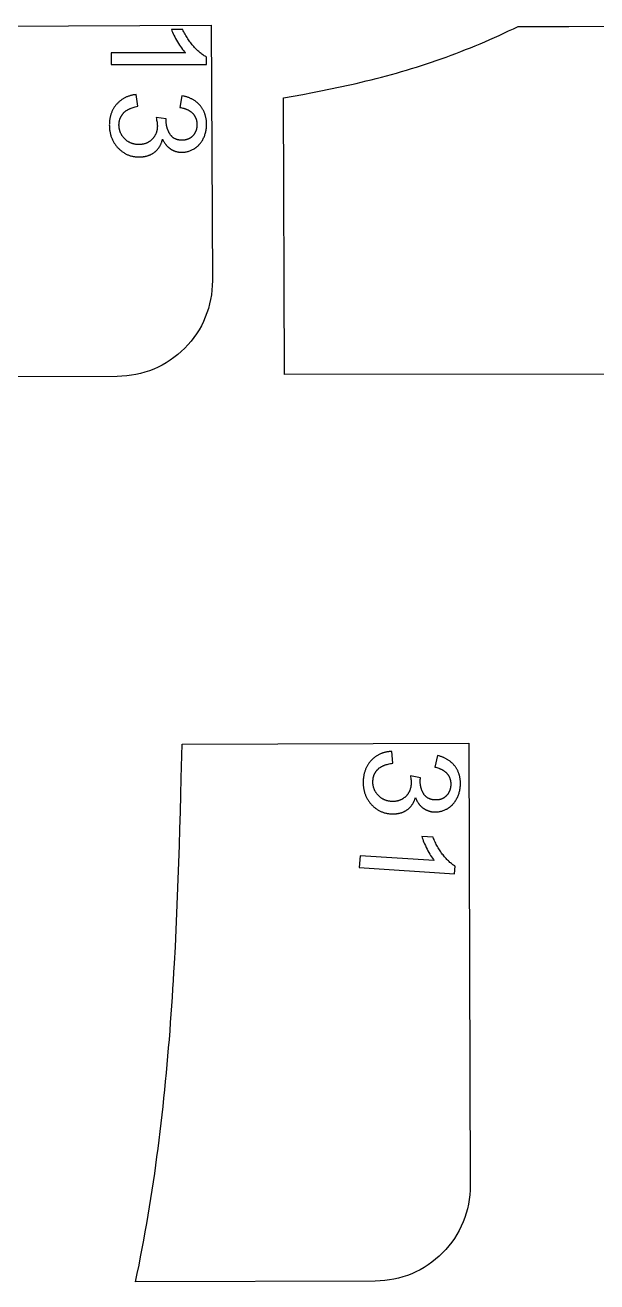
# Model space of a CAD drawing. Extents: x -8894 to -3022, y 6798 to 8329.
# Drawn here: x -8067 to -7767, y 7670 to 8329 of the extents above; entities that cross this region are included whole.
import ezdxf

# ---------------------------------------------------------------- set-up
doc = ezdxf.new("R2010")
doc.units = 0
doc.layers.add('LAYER_03', color=7, linetype='CONTINUOUS')
doc.layers.add('STEVILKE', color=7, linetype='CONTINUOUS')

msp = doc.modelspace()

# ---------------------------------------------------------------- linework, layer by layer
at = {"layer": 'LAYER_03'}
msp.add_lwpolyline([(-8119.71, 8328.63), (-7969.71, 8329.28), (-7969.13, 8195.21, -0.415313), (-8019.1, 8144.99), (-8418.91, 8144.76)], format="xyb", dxfattribs=at)
msp.add_lwpolyline([(-7681.41, 8146.07), (-7931.23, 8145.9), (-7931.86, 8291.16), (-7926.73, 8292.04), (-7921.61, 8292.96), (-7916.5, 8293.92), (-7913.94, 8294.41), (-7911.39, 8294.91), (-7908.84, 8295.43), (-7906.3, 8295.95), (-7903.76, 8296.48), (-7901.21, 8297.03), (-7898.68, 8297.59), (-7896.14, 8298.16), (-7893.61, 8298.74), (-7891.08, 8299.34), (-7888.41, 8299.98), (-7885.75, 8300.63), (-7883.09, 8301.3), (-7880.43, 8301.99), (-7877.78, 8302.7), (-7875.13, 8303.42), (-7872.49, 8304.15), (-7869.85, 8304.91), (-7867.22, 8305.68), (-7864.59, 8306.47), (-7861.97, 8307.28), (-7859.36, 8308.11), (-7856.75, 8308.95), (-7854.15, 8309.82), (-7851.56, 8310.7), (-7848.98, 8311.61), (-7846.4, 8312.53), (-7843.83, 8313.48), (-7841.27, 8314.44), (-7838.72, 8315.42), (-7836.17, 8316.42), (-7833.63, 8317.44), (-7831.1, 8318.47), (-7828.58, 8319.53), (-7826.06, 8320.6), (-7823.55, 8321.69), (-7821.05, 8322.8), (-7818.55, 8323.92), (-7816.06, 8325.07), (-7813.58, 8326.23), (-7811.11, 8327.41), (-7808.64, 8328.61), (-7782.02, 8328.63), (-7632.02, 8329.28)], dxfattribs=at)
msp.add_lwpolyline([(-7883.61, 7670.31), (-8009.46, 7669.89), (-8008.55, 7674.25), (-8007.66, 7678.62), (-8006.8, 7682.98), (-8005.96, 7687.35), (-8005.14, 7691.72), (-8004.35, 7696.09), (-8003.58, 7700.46), (-8002.84, 7704.84), (-8002.12, 7709.22), (-8001.42, 7713.6), (-8000.74, 7717.98), (-8000.08, 7722.36), (-7999.44, 7726.75), (-7998.83, 7731.13), (-7998.23, 7735.52), (-7997.65, 7739.91), (-7997.09, 7744.31), (-7996.55, 7748.7), (-7996.03, 7753.1), (-7995.53, 7757.49), (-7995.04, 7761.89), (-7994.58, 7766.29), (-7994.12, 7770.69), (-7993.69, 7775.09), (-7993.27, 7779.5), (-7992.86, 7783.9), (-7992.47, 7788.31), (-7992.1, 7792.72), (-7991.74, 7797.13), (-7991.39, 7801.54), (-7991.06, 7805.95), (-7990.74, 7810.36), (-7990.43, 7814.78), (-7990.13, 7819.19), (-7989.85, 7823.61), (-7989.57, 7828.03), (-7989.31, 7832.44), (-7989.06, 7836.86), (-7988.59, 7845.7), (-7988.15, 7854.55), (-7987.76, 7863.39), (-7987.39, 7872.24), (-7987.05, 7881.1), (-7986.74, 7889.95), (-7986.45, 7898.81), (-7986.18, 7907.67), (-7985.93, 7916.53), (-7985.69, 7925.39), (-7985.47, 7934.25), (-7985.03, 7951.97), (-7834.56, 7952.48), (-7833.78, 7720.48, -0.414214)], format="xyb", close=True, dxfattribs=at)
at = {"layer": 'STEVILKE'}
for points in [[(-7983.28, 8314.71), (-8022.37, 8314.71), (-8022.37, 8308.58), (-7972.2, 8308.58), (-7972.2, 8312.53), (-7972.61, 8312.74), (-7973.01, 8312.97), (-7973.42, 8313.21), (-7973.83, 8313.48), (-7974.24, 8313.75), (-7974.66, 8314.05), (-7975.07, 8314.37), (-7975.49, 8314.7), (-7975.91, 8315.05), (-7976.33, 8315.41), (-7976.75, 8315.8), (-7977.17, 8316.2), (-7977.6, 8316.62), (-7978.02, 8317.06), (-7978.45, 8317.51), (-7978.88, 8317.99), (-7979.31, 8318.47), (-7979.73, 8318.97), (-7980.14, 8319.48), (-7980.54, 8319.99), (-7980.93, 8320.52), (-7981.32, 8321.06), (-7981.7, 8321.6), (-7982.07, 8322.16), (-7982.43, 8322.73), (-7982.78, 8323.31), (-7983.13, 8323.89), (-7983.47, 8324.49), (-7983.8, 8325.1), (-7984.12, 8325.72), (-7984.44, 8326.35), (-7984.74, 8326.98), (-7990.67, 8326.98), (-7990.39, 8326.26), (-7990.08, 8325.51), (-7989.73, 8324.73), (-7989.35, 8323.94), (-7988.94, 8323.12), (-7988.49, 8322.28), (-7988.02, 8321.41), (-7987.5, 8320.53), (-7986.98, 8319.65), (-7986.45, 8318.81), (-7985.92, 8318.02), (-7985.39, 8317.28), (-7984.86, 8316.57), (-7984.33, 8315.91), (-7983.81, 8315.29), (-7983.54, 8315)], [(-8009.18, 8292.83), (-8009.57, 8292.79), (-8009.95, 8292.74), (-8010.33, 8292.69), (-8010.7, 8292.62), (-8011.07, 8292.55), (-8011.44, 8292.47), (-8011.8, 8292.39), (-8012.15, 8292.29), (-8012.51, 8292.19), (-8012.85, 8292.09), (-8013.19, 8291.97), (-8013.53, 8291.85), (-8013.87, 8291.72), (-8014.19, 8291.58), (-8014.52, 8291.44), (-8014.84, 8291.29), (-8015.15, 8291.13), (-8015.46, 8290.96), (-8015.77, 8290.79), (-8016.07, 8290.61), (-8016.37, 8290.42), (-8016.66, 8290.23), (-8016.95, 8290.02), (-8017.23, 8289.81), (-8017.51, 8289.6), (-8017.79, 8289.37), (-8018.06, 8289.14), (-8018.32, 8288.9), (-8018.58, 8288.66), (-8018.84, 8288.4), (-8019.09, 8288.14), (-8019.34, 8287.87), (-8019.58, 8287.6), (-8019.81, 8287.32), (-8020.04, 8287.04), (-8020.26, 8286.75), (-8020.47, 8286.46), (-8020.67, 8286.17), (-8020.86, 8285.87), (-8021.05, 8285.56), (-8021.23, 8285.25), (-8021.4, 8284.94), (-8021.57, 8284.62), (-8021.73, 8284.3), (-8021.88, 8283.98), (-8022.02, 8283.64), (-8022.15, 8283.31), (-8022.28, 8282.97), (-8022.4, 8282.63), (-8022.51, 8282.28), (-8022.61, 8281.93), (-8022.71, 8281.57), (-8022.79, 8281.21), (-8022.87, 8280.84), (-8022.95, 8280.47), (-8023.01, 8280.1), (-8023.07, 8279.72), (-8023.12, 8279.34), (-8023.16, 8278.95), (-8023.2, 8278.56), (-8023.22, 8278.16), (-8023.24, 8277.76), (-8023.25, 8277.36), (-8023.26, 8276.95), (-8023.25, 8276.5), (-8023.24, 8276.05), (-8023.22, 8275.61), (-8023.19, 8275.17), (-8023.15, 8274.73), (-8023.1, 8274.3), (-8023.04, 8273.88), (-8022.97, 8273.46), (-8022.9, 8273.05), (-8022.81, 8272.64), (-8022.72, 8272.23), (-8022.62, 8271.84), (-8022.51, 8271.44), (-8022.39, 8271.05), (-8022.26, 8270.67), (-8022.12, 8270.29), (-8021.97, 8269.91), (-8021.82, 8269.54), (-8021.65, 8269.18), (-8021.48, 8268.82), (-8021.3, 8268.46), (-8021.11, 8268.11), (-8020.91, 8267.77), (-8020.7, 8267.43), (-8020.48, 8267.09), (-8020.25, 8266.76), (-8020.02, 8266.44), (-8019.77, 8266.12), (-8019.52, 8265.8), (-8019.26, 8265.49), (-8018.99, 8265.19), (-8018.71, 8264.89), (-8018.42, 8264.59), (-8018.13, 8264.31), (-8017.84, 8264.03), (-8017.54, 8263.77), (-8017.24, 8263.51), (-8016.93, 8263.26), (-8016.62, 8263.03), (-8016.31, 8262.8), (-8015.99, 8262.58), (-8015.67, 8262.37), (-8015.34, 8262.17), (-8015.01, 8261.98), (-8014.68, 8261.8), (-8014.34, 8261.62), (-8014, 8261.46), (-8013.66, 8261.31), (-8013.31, 8261.16), (-8012.96, 8261.03), (-8012.6, 8260.9), (-8012.24, 8260.78), (-8011.88, 8260.68), (-8011.51, 8260.58), (-8011.14, 8260.49), (-8010.76, 8260.41), (-8010.38, 8260.34), (-8010, 8260.28), (-8009.61, 8260.23), (-8009.22, 8260.19), (-8008.82, 8260.16), (-8008.42, 8260.13), (-8008.02, 8260.12), (-8007.61, 8260.11), (-8007.01, 8260.12), (-8006.43, 8260.15), (-8006.14, 8260.17), (-8005.85, 8260.2), (-8005.57, 8260.23), (-8005.29, 8260.27), (-8005.02, 8260.31), (-8004.75, 8260.35), (-8004.48, 8260.4), (-8004.21, 8260.46), (-8003.95, 8260.52), (-8003.69, 8260.58), (-8003.43, 8260.65), (-8003.18, 8260.73), (-8002.93, 8260.81), (-8002.68, 8260.89), (-8002.44, 8260.98), (-8002.2, 8261.07), (-8001.96, 8261.17), (-8001.72, 8261.27), (-8001.49, 8261.38), (-8001.26, 8261.49), (-8001.04, 8261.61), (-8000.82, 8261.73), (-8000.6, 8261.86), (-8000.38, 8261.99), (-8000.17, 8262.13), (-7999.96, 8262.27), (-7999.75, 8262.42), (-7999.55, 8262.57), (-7999.35, 8262.72), (-7999.16, 8262.88), (-7998.97, 8263.05), (-7998.78, 8263.21), (-7998.6, 8263.38), (-7998.42, 8263.56), (-7998.25, 8263.74), (-7998.08, 8263.92), (-7997.91, 8264.1), (-7997.75, 8264.29), (-7997.6, 8264.49), (-7997.45, 8264.69), (-7997.3, 8264.89), (-7997.15, 8265.09), (-7997.02, 8265.3), (-7996.88, 8265.52), (-7996.75, 8265.73), (-7996.62, 8265.95), (-7996.5, 8266.18), (-7996.38, 8266.41), (-7996.27, 8266.64), (-7996.16, 8266.88), (-7996.06, 8267.12), (-7995.96, 8267.36), (-7995.86, 8267.61), (-7995.77, 8267.86), (-7995.68, 8268.12), (-7995.6, 8268.38), (-7995.52, 8268.64), (-7995.45, 8268.91), (-7995.37, 8269.18), (-7995.31, 8269.45), (-7995.11, 8269.03), (-7994.9, 8268.63), (-7994.68, 8268.23), (-7994.46, 8267.85), (-7994.22, 8267.49), (-7993.98, 8267.13), (-7993.73, 8266.79), (-7993.6, 8266.62), (-7993.47, 8266.46), (-7993.34, 8266.3), (-7993.2, 8266.15), (-7993.06, 8265.99), (-7992.92, 8265.84), (-7992.78, 8265.7), (-7992.64, 8265.56), (-7992.49, 8265.42), (-7992.34, 8265.28), (-7992.19, 8265.15), (-7992.04, 8265.02), (-7991.89, 8264.89), (-7991.73, 8264.77), (-7991.57, 8264.65), (-7991.41, 8264.53), (-7991.25, 8264.42), (-7991.08, 8264.31), (-7990.92, 8264.2), (-7990.75, 8264.1), (-7990.58, 8264), (-7990.41, 8263.9), (-7990.24, 8263.81), (-7990.07, 8263.72), (-7989.89, 8263.63), (-7989.72, 8263.55), (-7989.54, 8263.47), (-7989.36, 8263.39), (-7989.19, 8263.32), (-7989.01, 8263.25), (-7988.83, 8263.18), (-7988.65, 8263.12), (-7988.46, 8263.06), (-7988.28, 8263), (-7988.09, 8262.95), (-7987.91, 8262.9), (-7987.72, 8262.85), (-7987.53, 8262.81), (-7987.34, 8262.77), (-7987.15, 8262.74), (-7986.96, 8262.71), (-7986.77, 8262.68), (-7986.57, 8262.65), (-7986.38, 8262.63), (-7986.18, 8262.61), (-7985.99, 8262.59), (-7985.59, 8262.57), (-7985.19, 8262.57), (-7984.76, 8262.57), (-7984.34, 8262.6), (-7983.92, 8262.63), (-7983.51, 8262.68), (-7983.09, 8262.75), (-7982.68, 8262.82), (-7982.28, 8262.92), (-7981.87, 8263.02), (-7981.47, 8263.14), (-7981.07, 8263.28), (-7980.68, 8263.43), (-7980.28, 8263.59), (-7979.9, 8263.77), (-7979.51, 8263.96), (-7979.12, 8264.17), (-7978.74, 8264.39), (-7978.56, 8264.51), (-7978.37, 8264.63), (-7978.19, 8264.75), (-7978.01, 8264.87), (-7977.83, 8265), (-7977.65, 8265.13), (-7977.48, 8265.27), (-7977.31, 8265.4), (-7977.14, 8265.54), (-7976.97, 8265.69), (-7976.81, 8265.84), (-7976.65, 8265.99), (-7976.49, 8266.14), (-7976.33, 8266.3), (-7976.18, 8266.46), (-7976.03, 8266.62), (-7975.88, 8266.79), (-7975.74, 8266.95), (-7975.59, 8267.13), (-7975.45, 8267.3), (-7975.18, 8267.66), (-7974.91, 8268.04), (-7974.66, 8268.42), (-7974.41, 8268.82), (-7974.18, 8269.23), (-7973.96, 8269.66), (-7973.74, 8270.09), (-7973.54, 8270.53), (-7973.36, 8270.97), (-7973.19, 8271.42), (-7973.03, 8271.87), (-7972.89, 8272.33), (-7972.76, 8272.79), (-7972.64, 8273.26), (-7972.54, 8273.73), (-7972.45, 8274.21), (-7972.37, 8274.7), (-7972.31, 8275.18), (-7972.26, 8275.68), (-7972.23, 8276.18), (-7972.21, 8276.68), (-7972.2, 8277.19), (-7972.2, 8277.56), (-7972.21, 8277.92), (-7972.23, 8278.28), (-7972.25, 8278.64), (-7972.28, 8279), (-7972.32, 8279.35), (-7972.36, 8279.69), (-7972.41, 8280.03), (-7972.47, 8280.37), (-7972.53, 8280.71), (-7972.6, 8281.04), (-7972.68, 8281.36), (-7972.76, 8281.69), (-7972.85, 8282.01), (-7972.95, 8282.32), (-7973.05, 8282.63), (-7973.16, 8282.94), (-7973.27, 8283.25), (-7973.4, 8283.55), (-7973.53, 8283.84), (-7973.66, 8284.14), (-7973.8, 8284.43), (-7973.95, 8284.71), (-7974.11, 8284.99), (-7974.27, 8285.27), (-7974.44, 8285.54), (-7974.61, 8285.81), (-7974.8, 8286.08), (-7974.99, 8286.34), (-7975.18, 8286.6), (-7975.38, 8286.86), (-7975.59, 8287.11), (-7975.81, 8287.35), (-7976.03, 8287.59), (-7976.25, 8287.83), (-7976.48, 8288.06), (-7976.72, 8288.28), (-7976.96, 8288.5), (-7977.21, 8288.72), (-7977.46, 8288.92), (-7977.72, 8289.12), (-7977.98, 8289.32), (-7978.25, 8289.51), (-7978.53, 8289.7), (-7978.81, 8289.88), (-7979.09, 8290.05), (-7979.38, 8290.22), (-7979.68, 8290.38), (-7979.98, 8290.54), (-7980.29, 8290.69), (-7980.6, 8290.83), (-7980.92, 8290.97), (-7981.24, 8291.11), (-7981.57, 8291.24), (-7981.9, 8291.36), (-7982.24, 8291.48), (-7982.59, 8291.59), (-7982.94, 8291.7), (-7983.29, 8291.8), (-7983.65, 8291.89), (-7984.02, 8291.98), (-7984.39, 8292.07), (-7985.15, 8292.22), (-7986.24, 8286.09), (-7985.69, 8285.99), (-7985.15, 8285.89), (-7984.63, 8285.77), (-7984.13, 8285.64), (-7983.89, 8285.57), (-7983.65, 8285.49), (-7983.42, 8285.42), (-7983.18, 8285.33), (-7982.96, 8285.25), (-7982.74, 8285.16), (-7982.52, 8285.07), (-7982.31, 8284.98), (-7982.1, 8284.88), (-7981.89, 8284.78), (-7981.69, 8284.67), (-7981.5, 8284.57), (-7981.31, 8284.46), (-7981.12, 8284.34), (-7980.94, 8284.22), (-7980.76, 8284.1), (-7980.59, 8283.98), (-7980.42, 8283.85), (-7980.25, 8283.72), (-7980.09, 8283.59), (-7979.94, 8283.45), (-7979.78, 8283.31), (-7979.64, 8283.17), (-7979.49, 8283.02), (-7979.36, 8282.87), (-7979.22, 8282.71), (-7979.09, 8282.56), (-7978.97, 8282.4), (-7978.85, 8282.24), (-7978.73, 8282.08), (-7978.62, 8281.92), (-7978.51, 8281.75), (-7978.41, 8281.58), (-7978.31, 8281.41), (-7978.21, 8281.24), (-7978.12, 8281.06), (-7978.04, 8280.88), (-7977.96, 8280.7), (-7977.88, 8280.52), (-7977.81, 8280.33), (-7977.74, 8280.15), (-7977.68, 8279.96), (-7977.62, 8279.76), (-7977.56, 8279.57), (-7977.51, 8279.37), (-7977.46, 8279.17), (-7977.42, 8278.97), (-7977.39, 8278.77), (-7977.35, 8278.56), (-7977.32, 8278.35), (-7977.3, 8278.14), (-7977.28, 8277.93), (-7977.26, 8277.71), (-7977.25, 8277.5), (-7977.25, 8277.28), (-7977.24, 8277.05), (-7977.25, 8276.83), (-7977.25, 8276.61), (-7977.26, 8276.39), (-7977.28, 8276.17), (-7977.3, 8275.96), (-7977.32, 8275.74), (-7977.35, 8275.54), (-7977.38, 8275.33), (-7977.42, 8275.13), (-7977.46, 8274.92), (-7977.51, 8274.73), (-7977.56, 8274.53), (-7977.61, 8274.34), (-7977.67, 8274.15), (-7977.73, 8273.96), (-7977.8, 8273.77), (-7977.87, 8273.59), (-7977.95, 8273.41), (-7978.03, 8273.23), (-7978.11, 8273.06), (-7978.2, 8272.88), (-7978.29, 8272.71), (-7978.39, 8272.55), (-7978.49, 8272.38), (-7978.6, 8272.22), (-7978.71, 8272.06), (-7978.82, 8271.9), (-7978.94, 8271.75), (-7979.06, 8271.6), (-7979.19, 8271.45), (-7979.32, 8271.3), (-7979.46, 8271.16), (-7979.6, 8271.02), (-7979.74, 8270.88), (-7979.89, 8270.75), (-7980.03, 8270.62), (-7980.18, 8270.5), (-7980.33, 8270.38), (-7980.48, 8270.27), (-7980.64, 8270.16), (-7980.8, 8270.05), (-7980.96, 8269.95), (-7981.12, 8269.86), (-7981.28, 8269.77), (-7981.45, 8269.68), (-7981.62, 8269.6), (-7981.79, 8269.52), (-7981.97, 8269.44), (-7982.14, 8269.37), (-7982.32, 8269.31), (-7982.5, 8269.25), (-7982.68, 8269.19), (-7982.87, 8269.14), (-7983.05, 8269.1), (-7983.24, 8269.05), (-7983.44, 8269.02), (-7983.63, 8268.98), (-7983.83, 8268.95), (-7984.02, 8268.93), (-7984.22, 8268.91), (-7984.43, 8268.89), (-7984.63, 8268.88), (-7984.84, 8268.88), (-7985.05, 8268.87), (-7985.31, 8268.88), (-7985.57, 8268.89), (-7985.83, 8268.9), (-7986.08, 8268.92), (-7986.33, 8268.95), (-7986.57, 8268.98), (-7986.81, 8269.02), (-7987.04, 8269.07), (-7987.27, 8269.12), (-7987.5, 8269.18), (-7987.72, 8269.24), (-7987.93, 8269.31), (-7988.15, 8269.39), (-7988.35, 8269.47), (-7988.56, 8269.56), (-7988.76, 8269.66), (-7988.95, 8269.76), (-7989.14, 8269.87), (-7989.33, 8269.98), (-7989.51, 8270.1), (-7989.69, 8270.22), (-7989.86, 8270.36), (-7990.03, 8270.49), (-7990.19, 8270.64), (-7990.35, 8270.79), (-7990.51, 8270.94), (-7990.66, 8271.11), (-7990.81, 8271.27), (-7990.95, 8271.45), (-7991.09, 8271.63), (-7991.23, 8271.82), (-7991.36, 8272.01), (-7991.48, 8272.21), (-7991.6, 8272.4), (-7991.72, 8272.6), (-7991.83, 8272.8), (-7991.94, 8273.01), (-7992.05, 8273.21), (-7992.15, 8273.42), (-7992.25, 8273.63), (-7992.34, 8273.83), (-7992.43, 8274.05), (-7992.52, 8274.26), (-7992.6, 8274.47), (-7992.68, 8274.69), (-7992.75, 8274.9), (-7992.82, 8275.12), (-7992.89, 8275.34), (-7992.95, 8275.56), (-7993.01, 8275.78), (-7993.06, 8276.01), (-7993.11, 8276.23), (-7993.16, 8276.46), (-7993.2, 8276.69), (-7993.24, 8276.92), (-7993.27, 8277.15), (-7993.3, 8277.39), (-7993.33, 8277.62), (-7993.37, 8278.1), (-7993.39, 8278.58), (-7993.4, 8279.06), (-7993.4, 8279.16), (-7993.4, 8279.27), (-7993.38, 8279.5), (-7993.36, 8279.76), (-7993.33, 8280.05), (-7998.72, 8280.73), (-7998.56, 8280.1), (-7998.42, 8279.49), (-7998.3, 8278.91), (-7998.21, 8278.36), (-7998.13, 8277.83), (-7998.1, 8277.58), (-7998.08, 8277.33), (-7998.06, 8277.09), (-7998.05, 8276.85), (-7998.04, 8276.63), (-7998.04, 8276.41), (-7998.04, 8276.14), (-7998.05, 8275.88), (-7998.06, 8275.62), (-7998.08, 8275.36), (-7998.1, 8275.11), (-7998.13, 8274.86), (-7998.17, 8274.61), (-7998.21, 8274.37), (-7998.25, 8274.13), (-7998.3, 8273.89), (-7998.36, 8273.65), (-7998.42, 8273.42), (-7998.49, 8273.19), (-7998.56, 8272.96), (-7998.64, 8272.74), (-7998.72, 8272.52), (-7998.81, 8272.3), (-7998.9, 8272.09), (-7999, 8271.87), (-7999.11, 8271.67), (-7999.22, 8271.46), (-7999.33, 8271.26), (-7999.45, 8271.06), (-7999.58, 8270.86), (-7999.71, 8270.66), (-7999.85, 8270.47), (-7999.99, 8270.28), (-8000.14, 8270.1), (-8000.29, 8269.92), (-8000.45, 8269.74), (-8000.61, 8269.56), (-8000.78, 8269.38), (-8000.95, 8269.21), (-8001.13, 8269.05), (-8001.31, 8268.89), (-8001.49, 8268.74), (-8001.67, 8268.59), (-8001.86, 8268.45), (-8002.05, 8268.31), (-8002.24, 8268.18), (-8002.44, 8268.05), (-8002.64, 8267.93), (-8002.84, 8267.81), (-8003.05, 8267.7), (-8003.25, 8267.6), (-8003.46, 8267.5), (-8003.68, 8267.4), (-8003.89, 8267.31), (-8004.11, 8267.23), (-8004.33, 8267.15), (-8004.56, 8267.08), (-8004.79, 8267.01), (-8005.02, 8266.95), (-8005.25, 8266.89), (-8005.49, 8266.84), (-8005.73, 8266.8), (-8005.97, 8266.76), (-8006.22, 8266.72), (-8006.46, 8266.69), (-8006.72, 8266.67), (-8006.97, 8266.65), (-8007.23, 8266.63), (-8007.49, 8266.63), (-8007.75, 8266.62), (-8008.02, 8266.63), (-8008.3, 8266.64), (-8008.57, 8266.65), (-8008.83, 8266.67), (-8009.1, 8266.7), (-8009.36, 8266.73), (-8009.62, 8266.77), (-8009.88, 8266.81), (-8010.13, 8266.86), (-8010.38, 8266.91), (-8010.63, 8266.98), (-8010.87, 8267.04), (-8011.11, 8267.12), (-8011.35, 8267.19), (-8011.59, 8267.28), (-8011.82, 8267.37), (-8012.05, 8267.47), (-8012.28, 8267.57), (-8012.51, 8267.67), (-8012.73, 8267.79), (-8012.95, 8267.91), (-8013.16, 8268.03), (-8013.38, 8268.16), (-8013.59, 8268.3), (-8013.8, 8268.44), (-8014, 8268.59), (-8014.21, 8268.75), (-8014.41, 8268.91), (-8014.6, 8269.07), (-8014.8, 8269.24), (-8014.99, 8269.42), (-8015.18, 8269.61), (-8015.36, 8269.79), (-8015.54, 8269.98), (-8015.72, 8270.18), (-8015.88, 8270.37), (-8016.04, 8270.57), (-8016.2, 8270.77), (-8016.35, 8270.98), (-8016.49, 8271.18), (-8016.63, 8271.39), (-8016.76, 8271.6), (-8016.89, 8271.82), (-8017.01, 8272.03), (-8017.12, 8272.25), (-8017.23, 8272.47), (-8017.33, 8272.7), (-8017.43, 8272.92), (-8017.52, 8273.15), (-8017.6, 8273.39), (-8017.68, 8273.62), (-8017.76, 8273.86), (-8017.82, 8274.1), (-8017.89, 8274.34), (-8017.94, 8274.59), (-8017.99, 8274.84), (-8018.04, 8275.09), (-8018.07, 8275.34), (-8018.11, 8275.6), (-8018.13, 8275.86), (-8018.15, 8276.12), (-8018.17, 8276.38), (-8018.18, 8276.65), (-8018.18, 8276.92), (-8018.18, 8277.14), (-8018.17, 8277.37), (-8018.16, 8277.59), (-8018.14, 8277.81), (-8018.12, 8278.03), (-8018.1, 8278.25), (-8018.07, 8278.46), (-8018.03, 8278.67), (-8018, 8278.88), (-8017.95, 8279.09), (-8017.91, 8279.29), (-8017.86, 8279.5), (-8017.8, 8279.7), (-8017.74, 8279.9), (-8017.67, 8280.09), (-8017.6, 8280.29), (-8017.53, 8280.48), (-8017.45, 8280.67), (-8017.37, 8280.86), (-8017.28, 8281.04), (-8017.19, 8281.23), (-8017.09, 8281.41), (-8016.99, 8281.59), (-8016.88, 8281.76), (-8016.77, 8281.94), (-8016.66, 8282.11), (-8016.54, 8282.28), (-8016.42, 8282.45), (-8016.29, 8282.62), (-8016.16, 8282.78), (-8016.02, 8282.94), (-8015.88, 8283.1), (-8015.73, 8283.26), (-8015.58, 8283.41), (-8015.42, 8283.57), (-8015.26, 8283.71), (-8015.09, 8283.86), (-8014.91, 8284), (-8014.73, 8284.14), (-8014.55, 8284.28), (-8014.35, 8284.41), (-8014.16, 8284.55), (-8013.95, 8284.67), (-8013.74, 8284.8), (-8013.53, 8284.92), (-8013.31, 8285.04), (-8013.08, 8285.16), (-8012.85, 8285.27), (-8012.61, 8285.38), (-8012.37, 8285.49), (-8012.12, 8285.6), (-8011.86, 8285.7), (-8011.34, 8285.89), (-8010.79, 8286.08), (-8010.22, 8286.25), (-8009.62, 8286.41), (-8009, 8286.56), (-8008.36, 8286.7)], [(-7874.84, 7948.21), (-7875.23, 7948.2), (-7875.61, 7948.17), (-7876, 7948.14), (-7876.37, 7948.1), (-7876.75, 7948.05), (-7877.12, 7948), (-7877.48, 7947.94), (-7877.84, 7947.87), (-7878.2, 7947.79), (-7878.55, 7947.7), (-7878.9, 7947.61), (-7879.25, 7947.51), (-7879.59, 7947.4), (-7879.92, 7947.29), (-7880.26, 7947.17), (-7880.59, 7947.04), (-7880.91, 7946.9), (-7881.23, 7946.75), (-7881.55, 7946.6), (-7881.86, 7946.44), (-7882.17, 7946.27), (-7882.47, 7946.1), (-7882.77, 7945.91), (-7883.07, 7945.72), (-7883.36, 7945.52), (-7883.65, 7945.32), (-7883.94, 7945.1), (-7884.22, 7944.88), (-7884.49, 7944.65), (-7884.76, 7944.42), (-7885.03, 7944.17), (-7885.3, 7943.92), (-7885.56, 7943.67), (-7885.81, 7943.4), (-7886.05, 7943.14), (-7886.29, 7942.86), (-7886.52, 7942.59), (-7886.74, 7942.3), (-7886.95, 7942.02), (-7887.16, 7941.73), (-7887.36, 7941.43), (-7887.55, 7941.13), (-7887.74, 7940.82), (-7887.91, 7940.51), (-7888.08, 7940.2), (-7888.25, 7939.88), (-7888.4, 7939.55), (-7888.55, 7939.22), (-7888.69, 7938.88), (-7888.82, 7938.55), (-7888.95, 7938.2), (-7889.07, 7937.85), (-7889.18, 7937.5), (-7889.28, 7937.14), (-7889.38, 7936.77), (-7889.47, 7936.4), (-7889.55, 7936.03), (-7889.63, 7935.65), (-7889.69, 7935.27), (-7889.75, 7934.88), (-7889.8, 7934.49), (-7889.85, 7934.09), (-7889.89, 7933.68), (-7889.92, 7933.28), (-7889.94, 7932.82), (-7889.96, 7932.38), (-7889.97, 7931.93), (-7889.96, 7931.49), (-7889.95, 7931.06), (-7889.93, 7930.63), (-7889.9, 7930.2), (-7889.86, 7929.78), (-7889.81, 7929.36), (-7889.75, 7928.94), (-7889.69, 7928.54), (-7889.61, 7928.13), (-7889.53, 7927.73), (-7889.43, 7927.33), (-7889.33, 7926.94), (-7889.22, 7926.55), (-7889.09, 7926.17), (-7888.96, 7925.79), (-7888.82, 7925.42), (-7888.67, 7925.05), (-7888.51, 7924.68), (-7888.35, 7924.32), (-7888.17, 7923.96), (-7887.98, 7923.61), (-7887.79, 7923.26), (-7887.58, 7922.92), (-7887.37, 7922.58), (-7887.14, 7922.24), (-7886.91, 7921.91), (-7886.67, 7921.58), (-7886.42, 7921.26), (-7886.16, 7920.94), (-7885.89, 7920.63), (-7885.62, 7920.33), (-7885.35, 7920.03), (-7885.07, 7919.75), (-7884.78, 7919.47), (-7884.49, 7919.21), (-7884.2, 7918.95), (-7883.9, 7918.7), (-7883.6, 7918.46), (-7883.29, 7918.23), (-7882.98, 7918.01), (-7882.66, 7917.8), (-7882.34, 7917.6), (-7882.02, 7917.4), (-7881.69, 7917.22), (-7881.35, 7917.04), (-7881.02, 7916.88), (-7880.67, 7916.72), (-7880.33, 7916.57), (-7879.97, 7916.43), (-7879.62, 7916.3), (-7879.26, 7916.18), (-7878.89, 7916.06), (-7878.52, 7915.96), (-7878.15, 7915.87), (-7877.77, 7915.78), (-7877.38, 7915.71), (-7877, 7915.64), (-7876.6, 7915.58), (-7876.21, 7915.53), (-7875.81, 7915.49), (-7875.4, 7915.46), (-7874.8, 7915.43), (-7874.21, 7915.42), (-7873.93, 7915.42), (-7873.64, 7915.43), (-7873.36, 7915.44), (-7873.08, 7915.46), (-7872.8, 7915.48), (-7872.52, 7915.51), (-7872.25, 7915.55), (-7871.98, 7915.58), (-7871.72, 7915.63), (-7871.45, 7915.67), (-7871.19, 7915.73), (-7870.93, 7915.78), (-7870.68, 7915.85), (-7870.43, 7915.91), (-7870.18, 7915.99), (-7869.93, 7916.06), (-7869.69, 7916.15), (-7869.45, 7916.23), (-7869.21, 7916.33), (-7868.97, 7916.42), (-7868.74, 7916.53), (-7868.51, 7916.63), (-7868.29, 7916.75), (-7868.06, 7916.86), (-7867.84, 7916.99), (-7867.62, 7917.11), (-7867.41, 7917.25), (-7867.2, 7917.38), (-7866.99, 7917.53), (-7866.78, 7917.67), (-7866.58, 7917.82), (-7866.39, 7917.98), (-7866.19, 7918.14), (-7866, 7918.3), (-7865.82, 7918.47), (-7865.64, 7918.64), (-7865.46, 7918.81), (-7865.29, 7918.99), (-7865.12, 7919.17), (-7864.96, 7919.36), (-7864.8, 7919.55), (-7864.64, 7919.75), (-7864.49, 7919.95), (-7864.34, 7920.15), (-7864.2, 7920.36), (-7864.06, 7920.57), (-7863.92, 7920.79), (-7863.79, 7921.01), (-7863.66, 7921.24), (-7863.53, 7921.46), (-7863.41, 7921.7), (-7863.3, 7921.93), (-7863.19, 7922.18), (-7863.08, 7922.42), (-7862.97, 7922.67), (-7862.87, 7922.92), (-7862.78, 7923.18), (-7862.69, 7923.44), (-7862.6, 7923.71), (-7862.52, 7923.98), (-7862.34, 7923.55), (-7862.16, 7923.13), (-7861.97, 7922.72), (-7861.77, 7922.33), (-7861.56, 7921.95), (-7861.34, 7921.58), (-7861.11, 7921.22), (-7860.99, 7921.05), (-7860.87, 7920.88), (-7860.75, 7920.71), (-7860.63, 7920.54), (-7860.5, 7920.38), (-7860.37, 7920.22), (-7860.24, 7920.07), (-7860.1, 7919.92), (-7859.97, 7919.77), (-7859.83, 7919.62), (-7859.69, 7919.48), (-7859.54, 7919.34), (-7859.4, 7919.2), (-7859.25, 7919.07), (-7859.1, 7918.94), (-7858.94, 7918.81), (-7858.79, 7918.69), (-7858.63, 7918.57), (-7858.47, 7918.45), (-7858.31, 7918.34), (-7858.15, 7918.23), (-7857.99, 7918.12), (-7857.82, 7918.01), (-7857.66, 7917.91), (-7857.49, 7917.82), (-7857.32, 7917.72), (-7857.15, 7917.63), (-7856.98, 7917.54), (-7856.8, 7917.46), (-7856.63, 7917.38), (-7856.45, 7917.3), (-7856.28, 7917.23), (-7856.1, 7917.15), (-7855.92, 7917.09), (-7855.74, 7917.02), (-7855.56, 7916.96), (-7855.37, 7916.9), (-7855.19, 7916.85), (-7855, 7916.8), (-7854.81, 7916.75), (-7854.62, 7916.7), (-7854.43, 7916.66), (-7854.24, 7916.63), (-7854.05, 7916.59), (-7853.85, 7916.56), (-7853.66, 7916.53), (-7853.26, 7916.49), (-7852.86, 7916.45), (-7852.44, 7916.43), (-7852.01, 7916.43), (-7851.59, 7916.43), (-7851.18, 7916.46), (-7850.76, 7916.49), (-7850.35, 7916.55), (-7849.93, 7916.61), (-7849.52, 7916.69), (-7849.12, 7916.79), (-7848.71, 7916.9), (-7848.31, 7917.02), (-7847.9, 7917.16), (-7847.5, 7917.31), (-7847.1, 7917.48), (-7846.71, 7917.66), (-7846.31, 7917.85), (-7846.12, 7917.96), (-7845.93, 7918.06), (-7845.73, 7918.17), (-7845.55, 7918.29), (-7845.36, 7918.4), (-7845.18, 7918.52), (-7844.99, 7918.64), (-7844.81, 7918.77), (-7844.64, 7918.9), (-7844.46, 7919.03), (-7844.29, 7919.17), (-7844.12, 7919.31), (-7843.95, 7919.45), (-7843.79, 7919.6), (-7843.62, 7919.75), (-7843.46, 7919.9), (-7843.3, 7920.06), (-7843.15, 7920.22), (-7842.99, 7920.38), (-7842.84, 7920.55), (-7842.54, 7920.89), (-7842.25, 7921.24), (-7841.98, 7921.61), (-7841.71, 7921.99), (-7841.45, 7922.39), (-7841.19, 7922.8), (-7840.95, 7923.22), (-7840.73, 7923.64), (-7840.51, 7924.07), (-7840.31, 7924.51), (-7840.13, 7924.95), (-7839.95, 7925.4), (-7839.79, 7925.85), (-7839.65, 7926.31), (-7839.51, 7926.77), (-7839.39, 7927.25), (-7839.29, 7927.72), (-7839.19, 7928.21), (-7839.11, 7928.7), (-7839.05, 7929.19), (-7838.99, 7929.69), (-7838.95, 7930.2), (-7838.93, 7930.57), (-7838.92, 7930.93), (-7838.91, 7931.29), (-7838.91, 7931.65), (-7838.92, 7932.01), (-7838.93, 7932.36), (-7838.95, 7932.71), (-7838.98, 7933.05), (-7839.01, 7933.39), (-7839.06, 7933.73), (-7839.1, 7934.07), (-7839.16, 7934.4), (-7839.22, 7934.72), (-7839.29, 7935.05), (-7839.36, 7935.37), (-7839.45, 7935.69), (-7839.53, 7936), (-7839.63, 7936.31), (-7839.73, 7936.62), (-7839.84, 7936.93), (-7839.96, 7937.23), (-7840.08, 7937.52), (-7840.21, 7937.82), (-7840.35, 7938.11), (-7840.49, 7938.4), (-7840.64, 7938.68), (-7840.8, 7938.96), (-7840.97, 7939.24), (-7841.14, 7939.51), (-7841.32, 7939.79), (-7841.5, 7940.05), (-7841.69, 7940.32), (-7841.89, 7940.58), (-7842.1, 7940.83), (-7842.31, 7941.08), (-7842.52, 7941.33), (-7842.74, 7941.56), (-7842.97, 7941.8), (-7843.2, 7942.03), (-7843.44, 7942.25), (-7843.69, 7942.47), (-7843.94, 7942.68), (-7844.19, 7942.89), (-7844.45, 7943.09), (-7844.72, 7943.29), (-7844.99, 7943.48), (-7845.27, 7943.67), (-7845.56, 7943.85), (-7845.85, 7944.02), (-7846.15, 7944.19), (-7846.45, 7944.36), (-7846.76, 7944.52), (-7847.07, 7944.68), (-7847.39, 7944.83), (-7847.71, 7944.97), (-7848.05, 7945.11), (-7848.38, 7945.25), (-7848.72, 7945.37), (-7849.07, 7945.5), (-7849.43, 7945.62), (-7849.79, 7945.73), (-7850.15, 7945.84), (-7850.9, 7946.04), (-7852.39, 7939.99), (-7851.84, 7939.86), (-7851.31, 7939.72), (-7850.8, 7939.57), (-7850.31, 7939.41), (-7850.07, 7939.32), (-7849.84, 7939.23), (-7849.61, 7939.14), (-7849.39, 7939.04), (-7849.17, 7938.94), (-7848.95, 7938.84), (-7848.74, 7938.74), (-7848.53, 7938.63), (-7848.33, 7938.52), (-7848.13, 7938.4), (-7847.94, 7938.29), (-7847.75, 7938.17), (-7847.57, 7938.04), (-7847.39, 7937.92), (-7847.22, 7937.79), (-7847.05, 7937.66), (-7846.88, 7937.52), (-7846.72, 7937.38), (-7846.56, 7937.24), (-7846.41, 7937.1), (-7846.27, 7936.95), (-7846.12, 7936.8), (-7845.99, 7936.65), (-7845.85, 7936.49), (-7845.72, 7936.33), (-7845.6, 7936.17), (-7845.48, 7936.01), (-7845.37, 7935.84), (-7845.26, 7935.67), (-7845.15, 7935.51), (-7845.05, 7935.33), (-7844.95, 7935.16), (-7844.86, 7934.99), (-7844.77, 7934.81), (-7844.69, 7934.63), (-7844.61, 7934.45), (-7844.54, 7934.26), (-7844.47, 7934.08), (-7844.4, 7933.89), (-7844.34, 7933.7), (-7844.29, 7933.51), (-7844.24, 7933.32), (-7844.19, 7933.12), (-7844.15, 7932.92), (-7844.11, 7932.72), (-7844.08, 7932.52), (-7844.05, 7932.32), (-7844.02, 7932.11), (-7844.01, 7931.9), (-7843.99, 7931.69), (-7843.98, 7931.48), (-7843.97, 7931.27), (-7843.97, 7931.05), (-7843.98, 7930.83), (-7843.98, 7930.61), (-7844, 7930.39), (-7844.01, 7930.17), (-7844.03, 7929.95), (-7844.06, 7929.73), (-7844.09, 7929.51), (-7844.12, 7929.3), (-7844.16, 7929.09), (-7844.2, 7928.88), (-7844.25, 7928.68), (-7844.3, 7928.48), (-7844.35, 7928.28), (-7844.41, 7928.09), (-7844.47, 7927.89), (-7844.54, 7927.7), (-7844.61, 7927.52), (-7844.68, 7927.33), (-7844.76, 7927.15), (-7844.84, 7926.98), (-7844.93, 7926.8), (-7845.02, 7926.63), (-7845.12, 7926.46), (-7845.22, 7926.29), (-7845.32, 7926.13), (-7845.43, 7925.97), (-7845.54, 7925.81), (-7845.66, 7925.66), (-7845.78, 7925.5), (-7845.9, 7925.35), (-7846.03, 7925.21), (-7846.17, 7925.06), (-7846.3, 7924.92), (-7846.44, 7924.79), (-7846.59, 7924.65), (-7846.74, 7924.52), (-7846.89, 7924.39), (-7847.04, 7924.27), (-7847.19, 7924.15), (-7847.35, 7924.04), (-7847.51, 7923.93), (-7847.67, 7923.83), (-7847.83, 7923.73), (-7848, 7923.64), (-7848.16, 7923.55), (-7848.33, 7923.46), (-7848.5, 7923.38), (-7848.67, 7923.31), (-7848.85, 7923.23), (-7849.02, 7923.17), (-7849.2, 7923.1), (-7849.38, 7923.05), (-7849.56, 7922.99), (-7849.75, 7922.95), (-7849.93, 7922.9), (-7850.12, 7922.86), (-7850.31, 7922.83), (-7850.5, 7922.8), (-7850.69, 7922.77), (-7850.89, 7922.75), (-7851.09, 7922.74), (-7851.29, 7922.72), (-7851.49, 7922.72), (-7851.69, 7922.72), (-7851.9, 7922.72), (-7852.11, 7922.72), (-7852.32, 7922.74), (-7852.58, 7922.76), (-7852.84, 7922.78), (-7853.09, 7922.81), (-7853.34, 7922.85), (-7853.59, 7922.89), (-7853.82, 7922.94), (-7854.06, 7923), (-7854.29, 7923.06), (-7854.52, 7923.13), (-7854.74, 7923.2), (-7854.95, 7923.28), (-7855.16, 7923.36), (-7855.37, 7923.45), (-7855.57, 7923.55), (-7855.77, 7923.65), (-7855.96, 7923.76), (-7856.15, 7923.87), (-7856.33, 7923.99), (-7856.51, 7924.12), (-7856.69, 7924.25), (-7856.86, 7924.38), (-7857.02, 7924.53), (-7857.18, 7924.68), (-7857.33, 7924.83), (-7857.48, 7924.99), (-7857.63, 7925.16), (-7857.77, 7925.33), (-7857.91, 7925.5), (-7858.04, 7925.69), (-7858.16, 7925.88), (-7858.29, 7926.07), (-7858.4, 7926.27), (-7858.52, 7926.48), (-7858.63, 7926.68), (-7858.73, 7926.89), (-7858.83, 7927.1), (-7858.93, 7927.31), (-7859.02, 7927.52), (-7859.11, 7927.73), (-7859.19, 7927.95), (-7859.27, 7928.16), (-7859.35, 7928.38), (-7859.42, 7928.59), (-7859.49, 7928.81), (-7859.55, 7929.03), (-7859.61, 7929.25), (-7859.67, 7929.47), (-7859.72, 7929.7), (-7859.77, 7929.92), (-7859.81, 7930.15), (-7859.85, 7930.38), (-7859.88, 7930.6), (-7859.91, 7930.83), (-7859.94, 7931.07), (-7859.96, 7931.3), (-7859.98, 7931.53), (-7860, 7931.77), (-7860.01, 7932), (-7860.02, 7932.48), (-7860.01, 7932.96), (-7859.99, 7933.45), (-7859.98, 7933.54), (-7859.97, 7933.65), (-7859.94, 7933.88), (-7859.9, 7934.14), (-7859.85, 7934.43), (-7865.18, 7935.46), (-7865.07, 7934.82), (-7864.97, 7934.2), (-7864.89, 7933.61), (-7864.83, 7933.05), (-7864.79, 7932.52), (-7864.78, 7932.27), (-7864.77, 7932.02), (-7864.76, 7931.78), (-7864.77, 7931.54), (-7864.77, 7931.32), (-7864.78, 7931.09), (-7864.8, 7930.83), (-7864.83, 7930.57), (-7864.86, 7930.31), (-7864.9, 7930.06), (-7864.94, 7929.81), (-7864.98, 7929.56), (-7865.03, 7929.32), (-7865.09, 7929.07), (-7865.15, 7928.84), (-7865.22, 7928.6), (-7865.29, 7928.37), (-7865.36, 7928.14), (-7865.45, 7927.92), (-7865.53, 7927.7), (-7865.62, 7927.48), (-7865.72, 7927.26), (-7865.82, 7927.05), (-7865.93, 7926.84), (-7866.04, 7926.64), (-7866.16, 7926.43), (-7866.28, 7926.24), (-7866.41, 7926.04), (-7866.55, 7925.85), (-7866.68, 7925.66), (-7866.83, 7925.47), (-7866.98, 7925.29), (-7867.13, 7925.11), (-7867.29, 7924.94), (-7867.45, 7924.76), (-7867.62, 7924.6), (-7867.8, 7924.43), (-7867.98, 7924.27), (-7868.16, 7924.11), (-7868.35, 7923.96), (-7868.54, 7923.81), (-7868.73, 7923.67), (-7868.92, 7923.53), (-7869.12, 7923.4), (-7869.32, 7923.28), (-7869.52, 7923.16), (-7869.72, 7923.04), (-7869.93, 7922.93), (-7870.14, 7922.83), (-7870.35, 7922.74), (-7870.56, 7922.64), (-7870.78, 7922.56), (-7871, 7922.48), (-7871.22, 7922.4), (-7871.44, 7922.33), (-7871.67, 7922.27), (-7871.9, 7922.21), (-7872.13, 7922.16), (-7872.37, 7922.11), (-7872.6, 7922.07), (-7872.84, 7922.04), (-7873.09, 7922.01), (-7873.33, 7921.98), (-7873.58, 7921.96), (-7873.83, 7921.95), (-7874.08, 7921.94), (-7874.33, 7921.94), (-7874.59, 7921.94), (-7874.85, 7921.95), (-7875.11, 7921.96), (-7875.39, 7921.99), (-7875.66, 7922.01), (-7875.93, 7922.04), (-7876.19, 7922.08), (-7876.46, 7922.12), (-7876.71, 7922.17), (-7876.97, 7922.23), (-7877.22, 7922.29), (-7877.47, 7922.35), (-7877.72, 7922.43), (-7877.96, 7922.5), (-7878.2, 7922.59), (-7878.44, 7922.67), (-7878.67, 7922.77), (-7878.9, 7922.87), (-7879.13, 7922.97), (-7879.35, 7923.08), (-7879.57, 7923.2), (-7879.79, 7923.32), (-7880.01, 7923.45), (-7880.22, 7923.58), (-7880.43, 7923.72), (-7880.63, 7923.87), (-7880.83, 7924.02), (-7881.03, 7924.17), (-7881.23, 7924.33), (-7881.42, 7924.5), (-7881.61, 7924.68), (-7881.79, 7924.85), (-7881.98, 7925.04), (-7882.16, 7925.23), (-7882.33, 7925.42), (-7882.51, 7925.62), (-7882.67, 7925.82), (-7882.83, 7926.03), (-7882.99, 7926.23), (-7883.13, 7926.44), (-7883.28, 7926.65), (-7883.41, 7926.86), (-7883.54, 7927.08), (-7883.66, 7927.3), (-7883.78, 7927.52), (-7883.89, 7927.74), (-7884, 7927.96), (-7884.1, 7928.19), (-7884.19, 7928.42), (-7884.28, 7928.65), (-7884.36, 7928.88), (-7884.44, 7929.12), (-7884.51, 7929.35), (-7884.57, 7929.59), (-7884.63, 7929.83), (-7884.68, 7930.08), (-7884.73, 7930.33), (-7884.77, 7930.57), (-7884.8, 7930.82), (-7884.83, 7931.08), (-7884.85, 7931.33), (-7884.86, 7931.59), (-7884.87, 7931.85), (-7884.88, 7932.11), (-7884.88, 7932.38), (-7884.87, 7932.64), (-7884.85, 7932.91), (-7884.84, 7933.14), (-7884.81, 7933.36), (-7884.79, 7933.58), (-7884.76, 7933.8), (-7884.72, 7934.02), (-7884.69, 7934.23), (-7884.64, 7934.44), (-7884.59, 7934.65), (-7884.54, 7934.86), (-7884.49, 7935.06), (-7884.43, 7935.27), (-7884.36, 7935.47), (-7884.29, 7935.66), (-7884.22, 7935.86), (-7884.14, 7936.05), (-7884.06, 7936.24), (-7883.97, 7936.43), (-7883.88, 7936.61), (-7883.79, 7936.79), (-7883.69, 7936.97), (-7883.58, 7937.15), (-7883.48, 7937.32), (-7883.36, 7937.5), (-7883.25, 7937.67), (-7883.12, 7937.83), (-7883, 7938), (-7882.87, 7938.16), (-7882.74, 7938.32), (-7882.6, 7938.48), (-7882.45, 7938.63), (-7882.31, 7938.79), (-7882.15, 7938.94), (-7882, 7939.08), (-7881.84, 7939.23), (-7881.67, 7939.37), (-7881.5, 7939.51), (-7881.32, 7939.64), (-7881.13, 7939.77), (-7880.94, 7939.9), (-7880.75, 7940.02), (-7880.55, 7940.15), (-7880.34, 7940.26), (-7880.13, 7940.38), (-7879.91, 7940.49), (-7879.69, 7940.6), (-7879.46, 7940.7), (-7879.23, 7940.81), (-7878.99, 7940.9), (-7878.75, 7941), (-7878.5, 7941.09), (-7878.24, 7941.18), (-7877.98, 7941.27), (-7877.44, 7941.43), (-7876.88, 7941.57), (-7876.3, 7941.71), (-7875.7, 7941.83), (-7875.07, 7941.94), (-7874.42, 7942.04)], [(-7852.61, 7890.89), (-7891.62, 7893.43), (-7892.02, 7887.3), (-7841.96, 7884.05), (-7841.7, 7887.99), (-7842.09, 7888.23), (-7842.48, 7888.48), (-7842.87, 7888.75), (-7843.27, 7889.04), (-7843.66, 7889.34), (-7844.05, 7889.67), (-7844.45, 7890.01), (-7844.84, 7890.37), (-7845.24, 7890.74), (-7845.63, 7891.13), (-7846.03, 7891.55), (-7846.42, 7891.98), (-7846.82, 7892.42), (-7847.22, 7892.89), (-7847.61, 7893.37), (-7848.01, 7893.87), (-7848.41, 7894.38), (-7848.79, 7894.9), (-7849.17, 7895.44), (-7849.53, 7895.98), (-7849.89, 7896.53), (-7850.24, 7897.09), (-7850.59, 7897.66), (-7850.92, 7898.24), (-7851.25, 7898.83), (-7851.56, 7899.43), (-7851.87, 7900.04), (-7852.17, 7900.66), (-7852.46, 7901.29), (-7852.74, 7901.92), (-7853.01, 7902.57), (-7853.28, 7903.23), (-7859.2, 7903.61), (-7858.96, 7902.87), (-7858.7, 7902.1), (-7858.4, 7901.31), (-7858.07, 7900.49), (-7857.72, 7899.64), (-7857.33, 7898.77), (-7856.9, 7897.88), (-7856.45, 7896.96), (-7855.98, 7896.05), (-7855.51, 7895.18), (-7855.03, 7894.36), (-7854.55, 7893.58), (-7854.07, 7892.84), (-7853.59, 7892.15), (-7853.1, 7891.5), (-7852.86, 7891.19)]]:
    msp.add_lwpolyline(points, close=True, dxfattribs=at)

doc.saveas('drawing.dxf')
